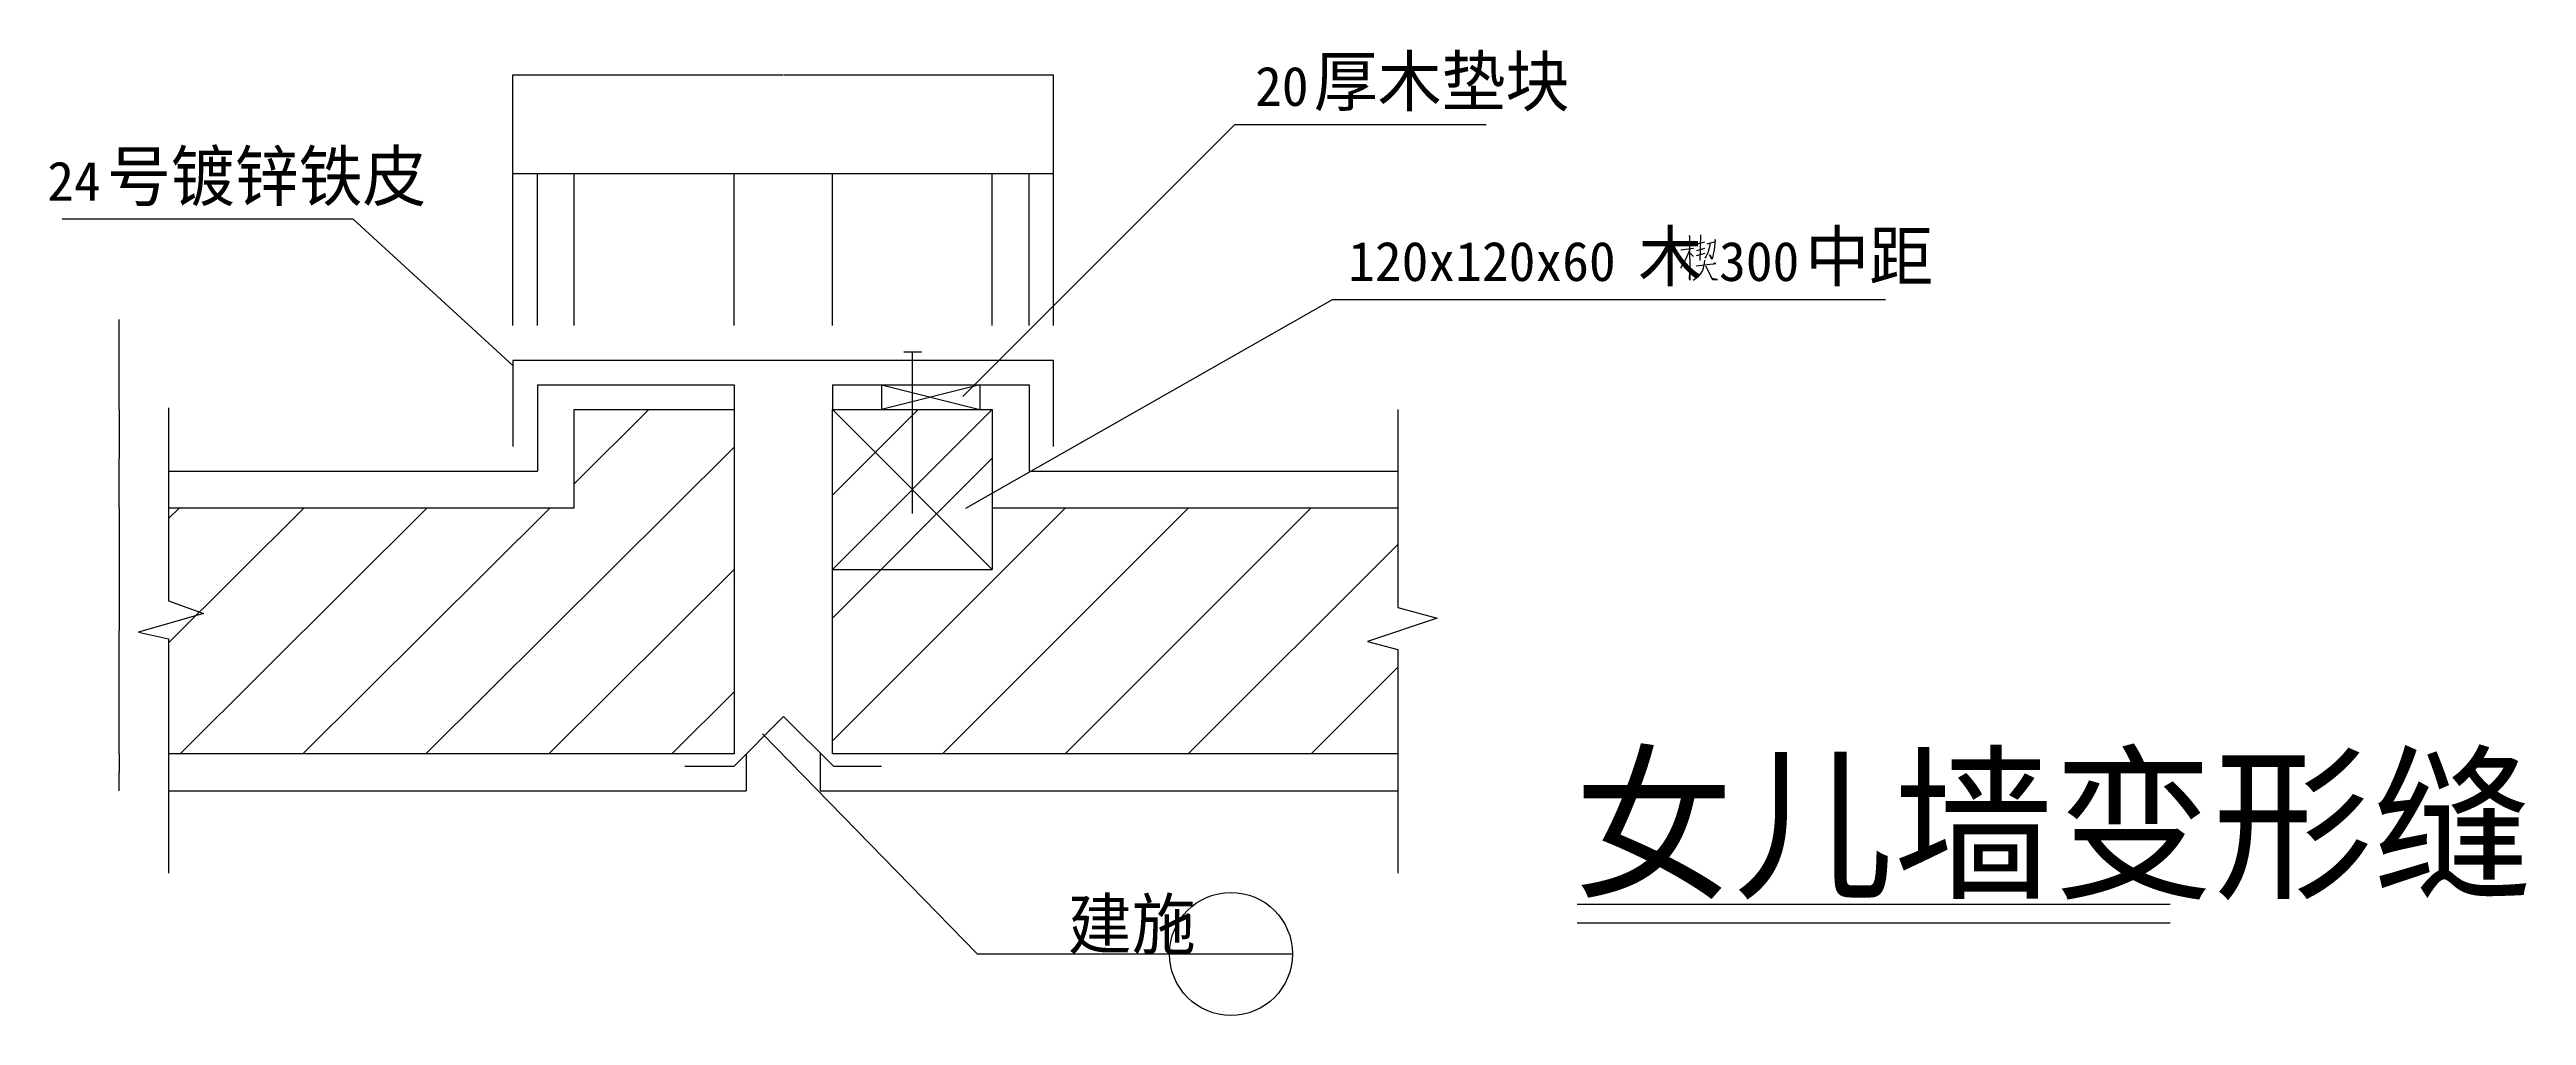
# Model space of a CAD drawing. Header units: metres. Extents: x 42278 to 62430, y -10073 to -2219.
import ezdxf

# ---------------------------------------------------------------- set-up
doc = ezdxf.new("R2010")
doc.units = ezdxf.units.M
doc.layers.add('PUB_DIM', color=3, linetype='Continuous')
doc.dimstyles.get("Standard").update_dxf_attribs({"dimtxt": 2.5, "dimasz": 2.5, "dimexe": 1.25, "dimexo": 0.625, "dimtad": 1, "dimcen": 2.5, "dimazin": 3, "dimtfac": 1, "dimtmove": 0, "dimatfit": 3})

# ---------------------------------------------------------------- blocks, each defined once
blk = doc.blocks.new('*D1')
for p, q in [((42844.82, -4414.77), (42844.57, -4414.77)), ((42845.07, -5146.77), (42845.07, -4414.77)), ((42845.07, -4946.77), (42845.07, -4414.77)), ((42845.07, -4414.77), (42845.07, -4414.77)), ((42845.32, -4414.77), (42845.57, -4414.77))]:
    blk.add_line(p, q)
at = {"layer": 'Defpoints'}
for p in [(42845.07, -4414.77), (42845.07, -4946.77), (42845.07, -5146.77)]:
    blk.add_point(p, dxfattribs=at)
at = {"layer": 'PUB_DIM', "insert": (42845.07, -4413.645), "char_height": 1, "attachment_point": 5}
blk.add_mtext('20', dxfattribs=at)
blk = doc.blocks.new('*D2')
for p, q in [((42845.07, -5146.77), (42845.07, -5546.77)), ((42844.82, -5546.77), (42844.57, -5546.77)), ((42845.07, -5946.77), (42845.07, -5546.77)), ((42845.07, -5546.77), (42845.07, -5546.77)), ((42845.32, -5546.77), (42845.57, -5546.77))]:
    blk.add_line(p, q)
at = {"layer": 'Defpoints'}
for p in [(42845.07, -5146.77), (42845.07, -5546.77), (42845.07, -5946.77)]:
    blk.add_point(p, dxfattribs=at)
at = {"layer": 'PUB_DIM', "insert": (42845.07, -5545.645), "char_height": 1, "attachment_point": 5}
blk.add_mtext('60', dxfattribs=at)
blk = doc.blocks.new('*D3')
for p, q in [((42845.07, -5946.77), (42845.07, -6946.77)), ((42844.82, -6946.77), (42844.57, -6946.77)), ((42845.07, -7946.77), (42845.07, -6946.77)), ((42845.07, -6946.77), (42845.07, -6946.77)), ((42845.32, -6946.77), (42845.57, -6946.77))]:
    blk.add_line(p, q)
at = {"layer": 'Defpoints'}
for p in [(42845.07, -5946.77), (42845.07, -6946.77), (42845.07, -7946.77)]:
    blk.add_point(p, dxfattribs=at)
at = {"layer": 'PUB_DIM', "insert": (42845.07, -6945.645), "char_height": 1, "attachment_point": 5}
blk.add_mtext('180', dxfattribs=at)
blk = doc.blocks.new('*D4')
for p, q in [((42845.07, -7946.77), (42845.07, -8096.77)), ((42844.82, -8096.77), (42844.57, -8096.77)), ((42845.07, -8246.77), (42845.07, -8096.77)), ((42845.07, -8096.77), (42845.07, -8096.77)), ((42845.32, -8096.77), (42845.57, -8096.77))]:
    blk.add_line(p, q)
at = {"layer": 'Defpoints'}
for p in [(42845.07, -7946.77), (42845.07, -8096.77), (42845.07, -8246.77)]:
    blk.add_point(p, dxfattribs=at)
at = {"layer": 'PUB_DIM', "insert": (42845.07, -8095.645), "char_height": 1, "attachment_point": 5}
blk.add_mtext('20', dxfattribs=at)
blk = doc.blocks.new('*D5')
for p, q in [((46047.24, -3661.97), (46047.24, -2426.01)), ((46047.49, -2426.01), (48244.74, -2426.01)), ((48249.74, -2426.01), (50446.99, -2426.01)), ((50447.24, -3661.97), (50447.24, -2426.01))]:
    blk.add_line(p, q)
at = {"layer": 'Defpoints'}
for p in [(46047.24, -2426.01), (46047.24, -3661.97), (50447.24, -3661.97)]:
    blk.add_point(p, dxfattribs=at)
at = {"layer": 'PUB_DIM', "insert": (48247.24, -2426.01), "char_height": 1, "attachment_point": 5}
blk.add_mtext('340+B', dxfattribs=at)
blk = doc.blocks.new('*D6')
for p, q in [((46547.14, -4461.97), (46547.14, -3226.01)), ((46547.39, -3226.01), (47195.64, -3226.01)), ((47198.64, -3226.01), (47846.89, -3226.01)), ((47847.14, -4461.97), (47847.14, -3226.01))]:
    blk.add_line(p, q)
at = {"layer": 'Defpoints'}
for p in [(46547.14, -3226.01), (46547.14, -4461.97), (47847.14, -4461.97)]:
    blk.add_point(p, dxfattribs=at)
at = {"layer": 'PUB_DIM', "insert": (47197.14, -3226.01), "char_height": 1, "attachment_point": 5}
blk.add_mtext('120', dxfattribs=at)
blk = doc.blocks.new('*D7')
for p, q in [((46047.24, -4461.97), (46047.24, -3226.01)), ((46047.49, -3226.01), (46146.19, -3226.01)), ((46148.19, -3226.01), (46246.89, -3226.01)), ((46247.14, -4461.97), (46247.14, -3226.01))]:
    blk.add_line(p, q)
at = {"layer": 'Defpoints'}
for p in [(46047.24, -3226.01), (46047.24, -4461.97), (46247.14, -4461.97)]:
    blk.add_point(p, dxfattribs=at)
at = {"layer": 'PUB_DIM', "insert": (46147.19, -3226.01), "char_height": 1, "attachment_point": 5}
blk.add_mtext('30', dxfattribs=at)
blk = doc.blocks.new('*D8')
for p, q in [((46247.14, -4461.97), (46247.14, -3226.01)), ((46247.39, -3226.01), (46396.14, -3226.01)), ((46398.14, -3226.01), (46546.89, -3226.01)), ((46547.14, -4461.97), (46547.14, -3226.01))]:
    blk.add_line(p, q)
at = {"layer": 'Defpoints'}
for p in [(46247.14, -3226.01), (46247.14, -4461.97), (46547.14, -4461.97)]:
    blk.add_point(p, dxfattribs=at)
at = {"layer": 'PUB_DIM', "insert": (46397.14, -3226.01), "char_height": 1, "attachment_point": 5}
blk.add_mtext('20', dxfattribs=at)
blk = doc.blocks.new('*D9')
for p, q in [((48647.14, -4461.97), (48647.14, -3226.01)), ((48647.39, -3226.01), (49295.64, -3226.01)), ((49298.64, -3226.01), (49946.89, -3226.01)), ((49947.14, -4461.97), (49947.14, -3226.01))]:
    blk.add_line(p, q)
at = {"layer": 'Defpoints'}
for p in [(48647.14, -3226.01), (48647.14, -4461.97), (49947.14, -4461.97)]:
    blk.add_point(p, dxfattribs=at)
at = {"layer": 'PUB_DIM', "insert": (49297.14, -3226.01), "char_height": 1, "attachment_point": 5}
blk.add_mtext('120', dxfattribs=at)
blk = doc.blocks.new('*D10')
for p, q in [((47847.14, -4461.97), (47847.14, -3226.01)), ((47847.39, -3226.01), (48246.64, -3226.01)), ((48247.64, -3226.01), (48646.89, -3226.01)), ((48647.14, -4461.97), (48647.14, -3226.01))]:
    blk.add_line(p, q)
at = {"layer": 'Defpoints'}
for p in [(47847.14, -3226.01), (47847.14, -4461.97), (48647.14, -4461.97)]:
    blk.add_point(p, dxfattribs=at)
at = {"layer": 'PUB_DIM', "insert": (48247.14, -3226.01), "char_height": 1, "attachment_point": 5}
blk.add_mtext('B', dxfattribs=at)
blk = doc.blocks.new('*D11')
for p, q in [((50247.14, -4461.97), (50247.14, -3226.01)), ((50247.39, -3226.01), (50346.19, -3226.01)), ((50348.19, -3226.01), (50446.99, -3226.01)), ((50447.24, -4461.97), (50447.24, -3226.01))]:
    blk.add_line(p, q)
at = {"layer": 'Defpoints'}
for p in [(50247.14, -3226.01), (50247.14, -4461.97), (50447.24, -4461.97)]:
    blk.add_point(p, dxfattribs=at)
at = {"layer": 'PUB_DIM', "insert": (50347.19, -3226.01), "char_height": 1, "attachment_point": 5}
blk.add_mtext('30', dxfattribs=at)
blk = doc.blocks.new('*D12')
for p, q in [((49947.14, -4461.97), (49947.14, -3226.01)), ((49947.39, -3226.01), (50096.14, -3226.01)), ((50098.14, -3226.01), (50246.89, -3226.01)), ((50247.14, -4461.97), (50247.14, -3226.01))]:
    blk.add_line(p, q)
at = {"layer": 'Defpoints'}
for p in [(49947.14, -3226.01), (49947.14, -4461.97), (50247.14, -4461.97)]:
    blk.add_point(p, dxfattribs=at)
at = {"layer": 'PUB_DIM', "insert": (50097.14, -3226.01), "char_height": 1, "attachment_point": 5}
blk.add_mtext('20', dxfattribs=at)

msp = doc.modelspace()

# ---------------------------------------------------------------- linework, layer by layer
for p, q in [((49708.82, -5040.12), (51922.82, -2827.61)), ((51922.82, -2827.61), (53966.9, -2827.61)), ((44749.94, -3598.99), (42381.23, -3598.99)), ((46047.12, -4787.26), (44749.94, -3598.99)), ((49732.71, -5948.72), (52716.74, -4251.27)), ((52716.74, -4251.27), (57214.51, -4251.27)), ((46247.14, -4946.28), (47847.14, -4946.28)), ((46247.14, -4946.28), (46247.14, -5646.28)), ((47847.14, -4946.28), (47847.14, -5146.28)), ((48647.14, -4946.28), (50247.14, -4946.28)), ((48647.14, -4946.28), (48647.14, -5146.28)), ((49847.14, -4946.28), (49047.14, -5146.28)), ((49047.14, -4946.28), (49847.14, -5146.28)), ((49047.14, -4946.28), (49047.14, -5146.28)), ((49847.14, -4946.28), (49847.14, -5146.28)), ((50247.14, -4946.28), (50247.14, -5646.28)), ((43247.14, -5132.49), (43247.14, -6702.31)), ((46547.14, -5751.2), (47155.37, -5146.28)), ((48647.14, -5146.28), (49947.14, -6446.28)), ((49947.14, -5146.28), (48647.14, -6446.28)), ((48647.14, -5842.79), (49344.13, -5146.28)), ((53247.14, -5146.28), (53247.14, -6755.8)), ((45340.08, -7946.28), (47847.14, -5452.83)), ((48647.14, -6842.12), (49947.14, -5542.99)), ((43247.14, -5646.28), (46247.14, -5646.28)), ((50247.14, -5646.28), (53247.14, -5646.28)), ((43247.14, -7044.14), (44351, -5946.28)), ((43247.14, -6033.54), (43334.88, -5946.28)), ((43340.08, -7946.28), (45351, -5946.28)), ((44340.08, -7946.28), (46351, -5946.28)), ((48647.14, -7841.44), (50543.59, -5946.28)), ((49542.24, -7946.28), (51543.59, -5946.28)), ((49947.14, -5946.28), (49947.14, -6446.28)), ((50542.24, -7946.28), (52543.59, -5946.28)), ((51542.24, -7946.28), (53247.14, -6242.52)), ((46340.08, -7946.28), (47847.14, -6447.4)), ((48647.14, -6446.28), (49947.14, -6446.28)), ((43530.69, -6805.35), (43002.45, -6956.17)), ((43247.14, -6702.31), (43530.69, -6805.35)), ((53567.3, -6843.05), (53001.32, -7031.59)), ((53247.14, -6755.8), (53567.3, -6843.05)), ((43002.45, -6956.17), (43247.14, -7010.51)), ((43247.14, -7010.51), (43247.14, -8916.89)), ((53001.32, -7031.59), (53247.14, -7098.58)), ((52542.24, -7946.28), (53247.14, -7241.85)), ((53247.14, -7098.58), (53247.14, -8916.89)), ((47340.08, -7946.28), (47847.14, -7441.97)), ((47947.14, -7945.93), (47947.14, -8246.28)), ((48547.14, -7938.26), (48547.14, -8246.28)), ((43247.14, -8246.28), (47947.14, -8246.28)), ((48547.14, -8246.28), (53247.14, -8246.28)), ((51390.39, -9573.02), (52390.39, -9573.02))]:
    msp.add_line(p, q)
for points in [[(55614.57, -3729.88), (55624.65, -3742.48), (55619.61, -3745.63), (55624.65, -4095.24), (55622.13, -4079.49), (55624.65, -4029.1)], [(55742.95, -3786.58), (55679.95, -3802.33)], [(55707.67, -3934.61), (55712.71, -3726.73)], [(55785.78, -3796.03), (55785.78, -3811.77), (55770.66, -3871.62), (55755.54, -3899.96), (55745.47, -3915.71)], [(55765.62, -3799.18), (55833.65, -3780.28), (55828.62, -3764.53), (55821.06, -3849.57), (55813.5, -3884.21), (55808.46, -3915.71), (55803.42, -3925.16), (55783.26, -3887.36), (55803.42, -3915.71)], [(55622.13, -3849.57), (55599.45, -3903.11), (55581.81, -3937.76), (55564.18, -3969.25), (55554.1, -3988.15), (55546.54, -3997.6)], [(55551.58, -3846.42), (55652.37, -3833.82)], [(55627.17, -3874.77), (55652.37, -3903.11)], [(55742.95, -3931.46), (55737.91, -3975.55), (55725.31, -4016.5), (55705.15, -4047.99), (55684.99, -4070.04), (55662.32, -4088.94), (55649.72, -4098.39)], [(55745.47, -3877.92), (55674.91, -3896.81)], [(55674.91, -3978.7), (55836.17, -3959.81), (55826.1, -3956.66), (55810.98, -3966.1)], [(55679.95, -3852.72), (55745.47, -3833.82)], [(55750.51, -3978.7), (55808.46, -4088.94), (55848.77, -4088.94), (55803.42, -4079.49), (55793.34, -4063.74)], [(50447.14, -5446.28), (50447.14, -4746.28), (46047.14, -4746.28), (46047.14, -5446.28)], [(49227.86, -4676.93), (49371.46, -4676.93)], [(49299.66, -5992.35), (49299.66, -4676.93)], [(43247.14, -5946.28), (46547.14, -5946.28), (46547.14, -5146.28), (47847.14, -5146.28), (47847.14, -7946.28), (43247.14, -7946.28)], [(53247.14, -7946.28), (48647.14, -7946.28), (48647.14, -5146.28), (49947.14, -5146.28), (49947.14, -5946.28), (53247.14, -5946.28)], [(47447.14, -8046.28), (47847.14, -8046.28), (48250.35, -7641.67), (48655.23, -8046.28), (49047.14, -8046.28)], [(54706, -9169.02), (59531, -9169.02)], [(54706, -9319.02), (59531, -9319.02)]]:
    msp.add_lwpolyline(points)
msp.add_circle((51890.39, -9573.02), 500)
at = {"layer": 'PUB_DIM'}
for p, q in [((48080.02, -7783.81), (49824.52, -9573.02)), ((49824.52, -9573.02), (51390.39, -9573.02))]:
    msp.add_line(p, q, dxfattribs=at)

# ---------------------------------------------------------------- texts
for s, height, p in [('20', 320, (52086.25, -2677.61)), ('厚木垫块', 400, (52563.94, -2677.61)), ('号镀锌铁皮', 400, (42744.88, -3448.99)), ('24', 320, (42260.04, -3448.99)), ('120x120x60', 320, (52843.59, -4101.27)), ('木  ', 400, (55203.66, -4101.27)), ('300', 320, (55861.44, -4101.27)), ('中距', 400, (56562.79, -4101.27)), ('女儿墙变形缝', 1000, (54681, -9019.02)), ('建施', 400, (50563.09, -9531.13))]:
    msp.add_text(s, height=height).set_placement(p)

# ---------------------------------------------------------------- dimensions: what is measured, and where the dimension line sits
for base, p1, p2, text, picture, middle in [((46047.24, -2426.01), (46047.24, -3661.97), (50447.24, -3661.97), '340+B', '*D5', (48247.24, -2426.01)), ((46047.24, -3226.01), (46047.24, -4461.97), (46247.14, -4461.97), '30', '*D7', (46147.19, -3226.01)), ((46247.14, -3226.01), (46247.14, -4461.97), (46547.14, -4461.97), '20', '*D8', (46397.14, -3226.01)), ((46547.14, -3226.01), (46547.14, -4461.97), (47847.14, -4461.97), '120', '*D6', (47197.14, -3226.01)), ((47847.14, -3226.01), (47847.14, -4461.97), (48647.14, -4461.97), 'B', '*D10', (48247.14, -3226.01)), ((48647.14, -3226.01), (48647.14, -4461.97), (49947.14, -4461.97), '120', '*D9', (49297.14, -3226.01)), ((49947.14, -3226.01), (49947.14, -4461.97), (50247.14, -4461.97), '20', '*D12', (50097.14, -3226.01)), ((50247.14, -3226.01), (50247.14, -4461.97), (50447.24, -4461.97), '30', '*D11', (50347.19, -3226.01)), ((42845.07, -4414.77), (42845.07, -5146.77), (42845.07, -4946.77), '20', '*D1', (42845.07, -4413.645)), ((42845.07, -5546.77), (42845.07, -5946.77), (42845.07, -5146.77), '60', '*D2', (42845.07, -5545.645)), ((42845.07, -6946.77), (42845.07, -7946.77), (42845.07, -5946.77), '180', '*D3', (42845.07, -6945.645)), ((42845.07, -8096.77), (42845.07, -8246.77), (42845.07, -7946.77), '20', '*D4', (42845.07, -8095.645))]:
    dim = msp.add_linear_dim(base=base, p1=p1, p2=p2, text=text, dimstyle='Standard', dxfattribs=at)
    dim.commit()
    dim.dimension.update_dxf_attribs({"geometry": picture, "text_midpoint": middle})

doc.saveas('drawing.dxf')
